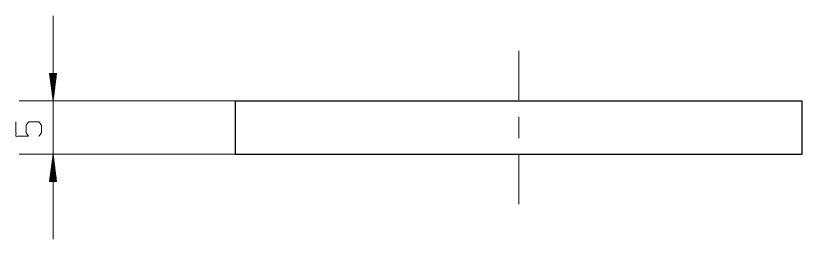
# Model space of a CAD drawing. Header units: millimetres. Extents: x 0 to 210, y 0 to 297.
# Drawn here: x 60.9 to 134.5, y 81.9 to 102.8 of the extents above; entities that cross this region are included whole.
import ezdxf

# ---------------------------------------------------------------- set-up
doc = ezdxf.new("R2010")
doc.units = ezdxf.units.MM
doc.layers.add('101', color=7, linetype='Continuous', true_color=0xffffff)

msp = doc.modelspace()

# ---------------------------------------------------------------- linework, layer by layer
at = {"layer": '101', "color": 22, "linetype": 'Continuous', "lineweight": 18}
for p, q in [((64.421, 81.899), (64.421, 102.774)), ((64.087, 97.377), (64.421, 94.837)), ((64.755, 97.377), (64.087, 97.377)), ((64.091, 97.377), (64.091, 97.345)), ((64.091, 97.377), (64.091, 97.345)), ((64.142, 97.377), (64.142, 96.959)), ((64.192, 97.377), (64.192, 96.573)), ((64.243, 97.377), (64.243, 96.187)), ((64.294, 97.377), (64.294, 95.801)), ((64.345, 97.377), (64.345, 95.416)), ((64.396, 97.377), (64.396, 95.03)), ((64.421, 94.837), (64.755, 97.377)), ((64.446, 97.377), (64.446, 95.03)), ((64.497, 97.377), (64.497, 95.416)), ((64.548, 97.377), (64.548, 95.801)), ((64.599, 97.377), (64.599, 96.187)), ((64.65, 97.377), (64.65, 96.573)), ((64.7, 97.377), (64.7, 96.959)), ((64.751, 97.377), (64.751, 97.345)), ((64.751, 97.377), (64.751, 97.345)), ((81.457, 94.837), (61.246, 94.837)), ((81.457, 89.837), (61.246, 89.837)), ((64.421, 89.837), (64.087, 87.297)), ((64.755, 87.297), (64.421, 89.837)), ((64.345, 87.297), (64.345, 89.258)), ((64.396, 87.297), (64.396, 89.644)), ((64.446, 87.297), (64.446, 89.644)), ((64.497, 87.297), (64.497, 89.258)), ((64.243, 87.297), (64.243, 88.486)), ((64.294, 87.297), (64.294, 88.872)), ((64.548, 87.297), (64.548, 88.872)), ((64.599, 87.297), (64.599, 88.486)), ((64.142, 87.297), (64.142, 87.714)), ((64.192, 87.297), (64.192, 88.1)), ((64.65, 87.297), (64.65, 88.1)), ((64.7, 87.297), (64.7, 87.714)), ((64.087, 87.297), (64.755, 87.297)), ((64.091, 87.297), (64.091, 87.329)), ((64.091, 87.297), (64.091, 87.329)), ((64.751, 87.297), (64.751, 87.329)), ((64.751, 87.297), (64.751, 87.329))]:
    msp.add_line(p, q, dxfattribs=at)
at = {"layer": '101', "color": 163, "linetype": 'Continuous', "lineweight": 25}
for p, q in [((81.457, 94.837), (81.457, 89.837)), ((134.457, 89.837), (134.457, 94.837))]:
    msp.add_line(p, q, dxfattribs=at)
at = {"layer": '101', "color": 151, "linetype": 'Continuous', "lineweight": 18}
msp.add_line((107.957, 91.333), (107.957, 93.34), dxfattribs=at)
for points, knots in [([(107.957, 94.928), (107.957, 96.337), (107.957, 99.512)], [0, 0, 0.307405, 1, 1]), ([(107.957, 85.162), (107.957, 86.749), (107.957, 89.746)], [0, 0, 0.346297, 1, 1])]:
    msp.add_open_spline(points, degree=1, knots=knots, dxfattribs=at)
at = {"layer": '101', "color": 163, "linetype": 'Continuous', "lineweight": 25}
for points in [[(81.457, 94.837), (81.883, 94.837), (83.147, 94.837), (85.208, 94.837), (88, 94.837), (91.434, 94.837), (95.399, 94.837), (99.768, 94.837), (104.4, 94.837), (109.146, 94.837), (113.854, 94.837), (118.372, 94.837), (122.556, 94.837), (126.27, 94.837), (129.396, 94.837), (131.832, 94.837), (133.502, 94.837), (134.35, 94.837), (134.457, 94.837)], [(81.457, 89.837), (81.883, 89.837), (83.147, 89.837), (85.208, 89.837), (88, 89.837), (91.434, 89.837), (95.399, 89.837), (99.768, 89.837), (104.4, 89.837), (109.146, 89.837), (113.854, 89.837), (118.372, 89.837), (122.556, 89.837), (126.27, 89.837), (129.396, 89.837), (131.832, 89.837), (133.502, 89.837), (134.35, 89.837), (134.457, 89.837)]]:
    msp.add_open_spline(points, degree=1, knots=[0, 0, 0.008035, 0.031883, 0.070776, 0.123464, 0.188255, 0.263066, 0.345491, 0.432883, 0.522433, 0.61126, 0.696513, 0.775449, 0.845531, 0.904509, 0.950484, 0.981982, 0.997987, 1, 1], dxfattribs=at)
at = {"layer": '101', "color": 72, "linetype": 'Continuous', "lineweight": 18}
msp.add_open_spline([(63.103, 91.516), (63.328, 91.852), (63.328, 92.541), (63.103, 92.877), (62.153, 92.877), (61.903, 92.541), (61.903, 91.852), (62.128, 91.516), (60.953, 91.516), (60.953, 92.877)], degree=1, knots=[0, 0, 0.062228, 0.168344, 0.230572, 0.376816, 0.441265, 0.547381, 0.609609, 0.790489, 1, 1], dxfattribs=at)

doc.saveas('drawing.dxf')
